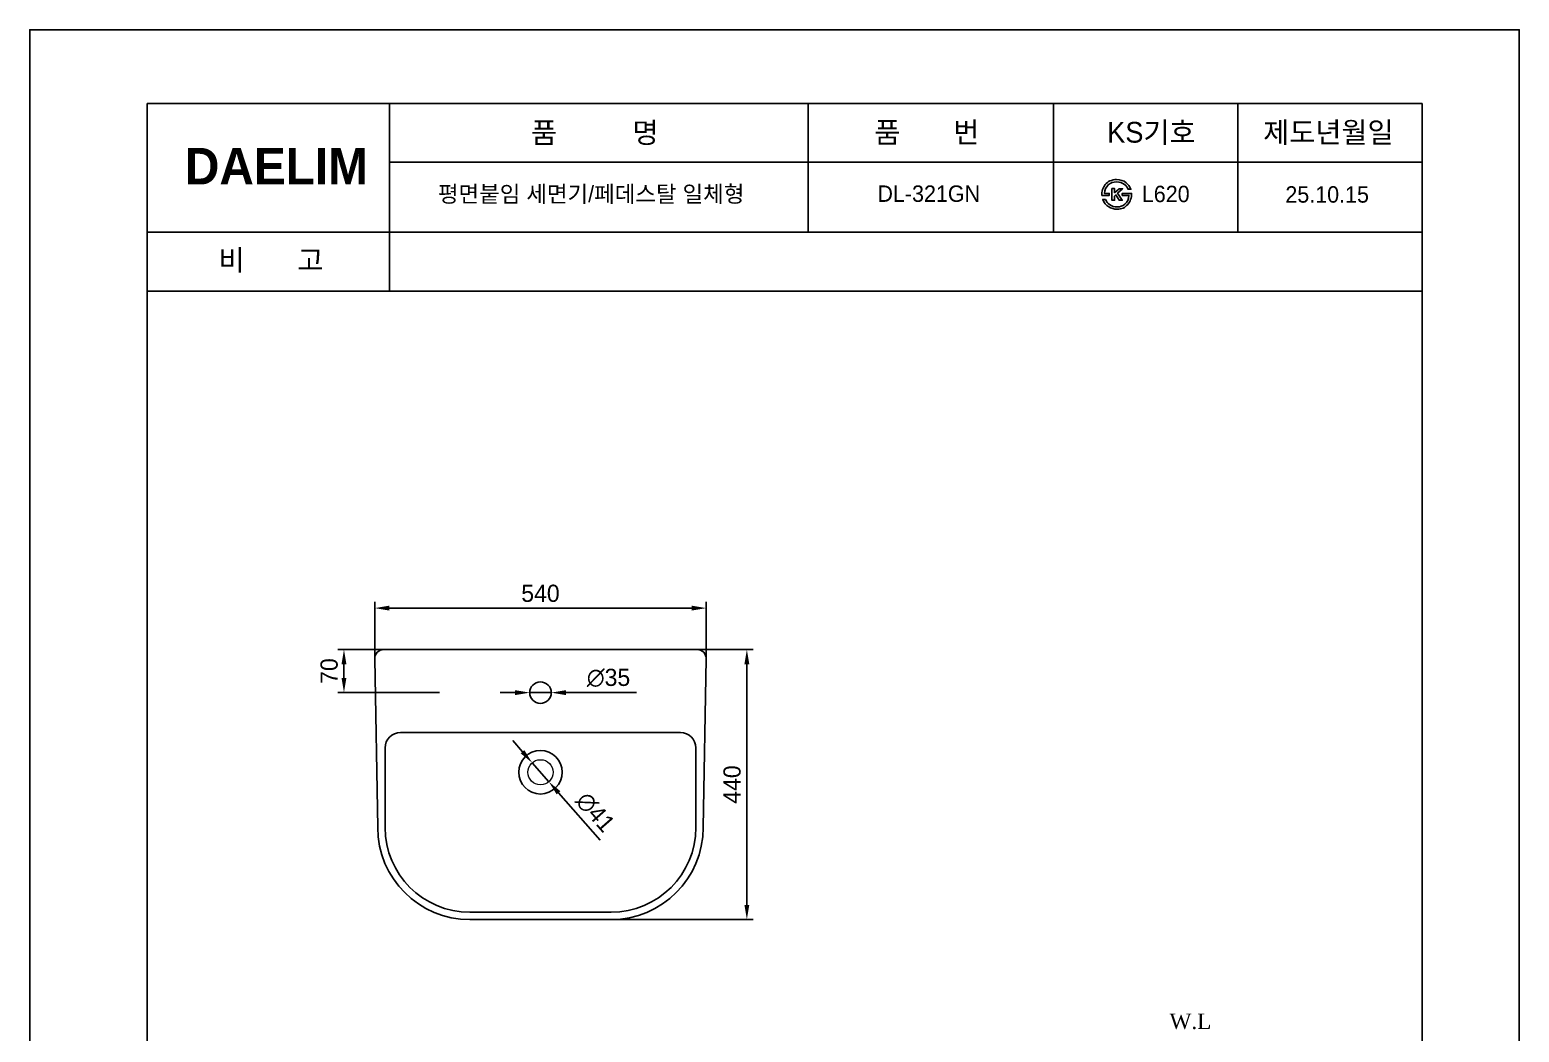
# Model space of a CAD drawing. Header units: millimetres. Extents: x 9101 to 11526, y -274 to 3156.
# Drawn here: x 9101 to 11526, y 1523 to 3156 of the extents above; entities that cross this region are included whole.
import ezdxf

# ---------------------------------------------------------------- set-up
doc = ezdxf.new("R2010")
doc.units = ezdxf.units.MM
doc.header["$LTSCALE"] = 0.2
doc.layers.add('DIM', color=3, linetype='Continuous', lineweight=15)
for name, color, linetype in [('ORTHO$3', 7, 'Continuous'), ('ORTHO$4', 7, 'Continuous'), ('YA', 7, 'Continuous')]:
    doc.layers.add(name, color=color, linetype=linetype)
doc.styles.add('h', font='', dxfattribs={"height": 28})
doc.styles.add('STYLE2', font='dutch.ttf', dxfattribs={"height": 25})
doc.styles.add('스타일1', font='txt.shx', dxfattribs={"bigfont": 'ghs.shx'})
doc.styles.get('h').set_extended_font_data('Haansoft Batang')
doc.dimstyles.new('AM_ISO$0', dxfattribs={"dimtxt": 28, "dimasz": 24, "dimexe": 10, "dimexo": 0, "dimgap": 10, "dimtad": 1, "dimdec": 0, "dimdsep": 46, "dimtxsty": 'h', "dimcen": -5, "dimclrd": 256, "dimclre": 256, "dimclrt": 256, "dimadec": 0, "dimazin": 2, "dimtp": 0.1, "dimtm": 0.1, "dimtfac": 0.71, "dimtdec": 0, "dimtmove": 0, "dimatfit": 3, "dimfxl": 0, "dimlwd": -1, "dimlwe": -1, "dimarcsym": 0})
doc.dimstyles.new('AM_ISO$3', dxfattribs={"dimtxt": 28, "dimasz": 24, "dimexe": 10, "dimexo": 0, "dimgap": 10, "dimtad": 1, "dimdec": 0, "dimdsep": 46, "dimtxsty": 'h', "dimcen": 5, "dimclrd": 256, "dimclre": 256, "dimclrt": 256, "dimadec": 0, "dimazin": 2, "dimtp": 0.1, "dimtm": 0.1, "dimtfac": 0.71, "dimtdec": 0, "dimtmove": 0, "dimatfit": 3, "dimfxl": 0, "dimlwd": -1, "dimlwe": -1, "dimarcsym": 0})

# ---------------------------------------------------------------- blocks, each defined once
blk = doc.blocks.new('*D18')
at = {"linetype": 'ByBlock'}
for p, q in [((9944, 2146.3), (10278.5, 2146.3)), ((10268.5, 1730.3), (10268.5, 2122.3)), ((9944, 1706.3), (10278.5, 1706.3))]:
    blk.add_line(p, q, dxfattribs=at)
for points in [[(10264.5, 2122.3), (10272.5, 2122.3), (10268.5, 2146.3)], [(10264.5, 1730.3), (10272.5, 1730.3), (10268.5, 1706.3)]]:
    blk.add_solid(points)
at = {"layer": 'Defpoints', "color": 0}
for p in [(9944, 2146.3), (10268.5, 2146.3), (9944, 1706.3)]:
    blk.add_point(p, dxfattribs=at)
at = {"insert": (10244.5, 1926.3), "char_height": 28, "attachment_point": 5, "rotation": 90, "style": 'h'}
blk.add_mtext('440', dxfattribs=at)
blk = doc.blocks.new('*D19')
at = {"linetype": 'ByBlock'}
for p, q in [((9903.1, 1979.8), (9887.2, 1997.8)), ((9918.9, 1961.7), (9945.9, 1930.9)), ((10029.5, 1835.7), (9961.8, 1912.9))]:
    blk.add_line(p, q, dxfattribs=at)
for points in [[(9906.1, 1982.4), (9900.1, 1977.1), (9918.9, 1961.7)], [(9964.8, 1915.5), (9958.8, 1910.2), (9945.9, 1930.9)]]:
    blk.add_solid(points)
at = {"layer": 'Defpoints', "color": 0}
for p in [(9918.9, 1961.7), (9945.9, 1930.9)]:
    blk.add_point(p, dxfattribs=at)
at = {"insert": (10021.6, 1881.1), "char_height": 28, "attachment_point": 5, "rotation": 311.27, "style": 'h'}
blk.add_mtext('∅41', dxfattribs=at)
blk = doc.blocks.new('*D21')
at = {"linetype": 'ByBlock'}
for p, q in [((9662.4, 2131.3), (9662.4, 2223.7)), ((9686.4, 2213.7), (10178.4, 2213.7)), ((10202.4, 2131.3), (10202.4, 2223.7))]:
    blk.add_line(p, q, dxfattribs=at)
for points in [[(9686.4, 2217.7), (9686.4, 2209.7), (9662.4, 2213.7)], [(10178.4, 2217.7), (10178.4, 2209.7), (10202.4, 2213.7)]]:
    blk.add_solid(points)
at = {"layer": 'Defpoints', "color": 0}
for p in [(10202.4, 2213.7), (9662.4, 2131.3), (10202.4, 2131.3)]:
    blk.add_point(p, dxfattribs=at)
at = {"insert": (9932.4, 2237.7), "char_height": 28, "attachment_point": 5, "style": 'h'}
blk.add_mtext('540', dxfattribs=at)
blk = doc.blocks.new('*D16')
at = {"linetype": 'ByBlock'}
for p, q in [((9768, 2146.3), (9602.4, 2146.3)), ((9612.4, 2100), (9612.4, 2122.3)), ((9768, 2076), (9602.4, 2076))]:
    blk.add_line(p, q, dxfattribs=at)
for points in [[(9608.4, 2122.3), (9616.4, 2122.3), (9612.4, 2146.3)], [(9608.4, 2100), (9616.4, 2100), (9612.4, 2076)]]:
    blk.add_solid(points)
at = {"layer": 'Defpoints', "color": 0}
for p in [(9612.4, 2146.3), (9768, 2146.3), (9768, 2076)]:
    blk.add_point(p, dxfattribs=at)
at = {"insert": (9588.4, 2111.2), "char_height": 28, "attachment_point": 5, "rotation": 90, "style": 'h'}
blk.add_mtext('70', dxfattribs=at)
blk = doc.blocks.new('*D28')
at = {"linetype": 'ByBlock'}
for p, q in [((9890.9, 2076), (9866.9, 2076)), ((9914.9, 2076), (9949.9, 2076)), ((10088.6, 2076), (9973.9, 2076))]:
    blk.add_line(p, q, dxfattribs=at)
for points in [[(9890.9, 2080), (9890.9, 2072), (9914.9, 2076)], [(9973.9, 2080), (9973.9, 2072), (9949.9, 2076)]]:
    blk.add_solid(points)
at = {"layer": 'Defpoints', "color": 0}
for p in [(9914.9, 2076), (9949.9, 2076)]:
    blk.add_point(p, dxfattribs=at)
at = {"insert": (10043.2, 2100), "char_height": 28, "attachment_point": 5, "style": 'h'}
blk.add_mtext('∅35', dxfattribs=at)

msp = doc.modelspace()

# ---------------------------------------------------------------- linework, layer by layer
for p, q in [((9677.4, 2146.3), (10174.9, 2146.3)), ((9667.4, 1856.3), (9662.4, 2131.3)), ((10197.4, 1856.3), (10202.4, 2131.3)), ((10197.4, 1856.3), (10202.4, 2131.3)), ((9704.4, 2011), (9932.4, 2011)), ((10160.4, 2011), (9932.4, 2011)), ((9679.4, 1986), (9679.4, 1856.3)), ((10185.4, 1986), (10185.4, 1856.3)), ((9932.4, 1718.3), (9817.4, 1718.3)), ((9932.4, 1706.3), (9817.4, 1706.3)), ((9932.4, 1718.3), (10047.4, 1718.3)), ((9932.4, 1706.3), (10047.4, 1706.3))]:
    msp.add_line(p, q)
for centre, radius in [((9932.4, 2076), 17.5), ((9932.4, 1946.3, 0.3), 35.5)]:
    msp.add_circle(centre, radius)
at = {"color": 0, "linetype": 'Continuous', "lineweight": 0}
msp.add_circle((9932.4, 1946.3), 20.5, dxfattribs=at)
for centre, radius, start, end in [((9677.4, 2131.3), 15, 90, 182.0832), ((10187.4, 2131.3), 15, 357.9168, 90), ((9704.4, 1986), 25, 90, 180), ((10160.4, 1986), 25, 0, 90), ((9817.4, 1856.3), 150, 180, 270), ((9817.4, 1856.3), 138, 180, 270), ((10047.4, 1856.3), 150, 270, 0), ((10047.4, 1856.3), 138, 270, 0)]:
    msp.add_arc(centre, radius, start, end)
at = {"layer": 'ORTHO$3', "color": 2, "linetype": 'Continuous'}
for p, q in [((9932.4, 2146.3, -123.6), (9932.4, 2146.3, -79.6)), ((9932.4, 2146.3, -123.6), (9932.4, 2146.3, -79.6)), ((9932.4, 2146.3, 0.4), (9932.4, 2146.3, -123.6)), ((9932.4, 2146.3, -123.6), (9932.4, 2146.3, 0.4)), ((9932.4, 2146.3, -123.6), (9932.4, 2146.3, -123.6)), ((9932.4, 2146.3, -123.6), (9932.4, 2146.3, -123.6))]:
    msp.add_line(p, q, dxfattribs=at)
at = {"layer": 'ORTHO$4', "color": 2, "linetype": 'Continuous'}
for p, q in [((9932.4, 2146.3, -123.6), (9932.4, 2146.3, -79.6)), ((9932.4, 2146.3, -123.6), (9932.4, 2146.3, -79.6)), ((9932.4, 2146.3, 0.4), (9932.4, 2146.3, -123.6)), ((9932.4, 2146.3, -123.6), (9932.4, 2146.3, 0.4)), ((9932.4, 2146.3, -123.6), (9932.4, 2146.3, -123.6)), ((9932.4, 2146.3, -123.6), (9932.4, 2146.3, -123.6))]:
    msp.add_line(p, q, dxfattribs=at)
at = {"layer": 'YA', "color": 7}
for p, q in [((11368.1, 3036), (9292.1, 3036)), ((9292.1, 1965.8), (9292.1, 3036)), ((9686.6, 2730), (9686.6, 3036)), ((10368.1, 2825.6), (10368.1, 3035.6)), ((10768.1, 2825.6), (10768.1, 3035.6)), ((10768.1, 2825.6), (10768.1, 3035.6)), ((11068.1, 2825.6), (11068.1, 3035.6)), ((11068.1, 2825.6), (11068.1, 3035.6)), ((11368.1, 3036), (11368.1, -144)), ((11368.1, 2940), (9686.6, 2940)), ((11368.1, 2826), (9292.1, 2826)), ((11368.1, 2826), (9292.1, 2826)), ((11368.1, 2730), (9292.1, 2730)), ((11368.1, 2730), (9292.1, 2730)), ((9292.1, -144), (9292.1, 1965.8))]:
    msp.add_line(p, q, dxfattribs=at)
at = {"layer": 'YA', "color": 0}
msp.add_lwpolyline([(9100.8, -274.5), (11526.3, -274.5), (11526.3, 3155.9), (9100.8, 3155.9)], close=True, dxfattribs=at)
at = {"layer": 'YA', "color": 7}
msp.add_lwpolyline([(10867.4, 2890.4), (10874.6, 2897), (10880.4, 2897), (10872.3, 2889.5), (10879.9, 2878.2), (10874.8, 2878.2), (10869.4, 2886.8), (10867.4, 2885), (10867.4, 2878.2), (10862.9, 2878.2), (10862.9, 2897.1), (10867.4, 2897.1), (10867.4, 2890.4)], close=True, dxfattribs=at)
for points in [[(10846.7, 2885.9), (10846.5, 2889.2), (10846.8, 2892.3), (10847.7, 2895.4), (10848.7, 2898.5), (10850.2, 2901.3), (10852.1, 2903.6), (10854.2, 2906.2), (10856.7, 2908.2), (10859.7, 2909.6), (10862.9, 2911.1), (10866.5, 2911.8), (10870.5, 2911.9), (10876.7, 2911.8), (10881.8, 2910.1), (10886.1, 2906.8), (10889.5, 2904.1), (10892.1, 2900.5), (10893.9, 2896), (10893.9, 2896), (10889.2, 2896), (10889.2, 2896), (10888.3, 2898.8), (10886.4, 2901.4), (10883.4, 2903.8), (10879.7, 2906.7), (10875.6, 2908.1), (10870.9, 2908.1), (10865.3, 2908.1), (10860.6, 2906.4), (10857, 2903.1), (10853.2, 2899.6), (10851.1, 2895.1), (10850.8, 2889.4), (10850.8, 2889.4), (10858.6, 2889.4), (10858.6, 2889.4), (10858.6, 2889.4), (10858.6, 2885.9), (10858.6, 2885.9), (10858.6, 2885.9), (10846.7, 2885.9), (10846.7, 2885.9), (10846.7, 2885.9), (10846.7, 2885.9), (10846.7, 2885.9)], [(10895, 2889.4), (10895.1, 2885.9), (10894.6, 2882.5), (10893.4, 2879.3), (10892.4, 2876.2), (10890.8, 2873.4), (10888.7, 2871), (10886.5, 2868.7), (10884, 2866.8), (10881.2, 2865.5), (10878.2, 2864.2), (10875.1, 2863.5), (10871.8, 2863.5), (10866.4, 2863.5), (10861.7, 2864.8), (10857.7, 2867.4), (10853.3, 2870.1), (10850.1, 2874.1), (10848, 2879.4), (10848, 2879.4), (10852.5, 2879.4), (10852.5, 2879.4), (10854.3, 2875.9), (10856.4, 2873.2), (10858.9, 2871.3), (10862.5, 2868.4), (10866.8, 2867.2), (10871.8, 2867.4), (10876.3, 2867.4), (10880.3, 2868.9), (10883.8, 2871.7), (10888, 2875.1), (10890.3, 2879.8), (10890.8, 2885.9), (10890.8, 2885.9), (10879.7, 2885.9), (10879.7, 2885.9), (10879.7, 2885.9), (10879.7, 2889.4), (10879.7, 2889.4), (10879.7, 2889.4), (10895, 2889.4), (10895, 2889.4), (10895, 2889.4), (10895, 2889.4), (10895, 2889.4)]]:
    msp.add_open_spline(points, degree=3, knots=[0, 0, 0, 0, 1, 1, 1, 2, 2, 2, 3, 3, 3, 4, 4, 4, 5, 5, 5, 6, 6, 6, 7, 7, 7, 8, 8, 8, 9, 9, 9, 10, 10, 10, 11, 11, 11, 12, 12, 12, 13, 13, 13, 14, 14, 14, 15, 15, 15, 15], dxfattribs=at)

# ---------------------------------------------------------------- texts
at = {"layer": 'DIM', "color": 0, "char_height": 33.819, "attachment_point": 1, "style": '스타일1'}
for s, insert in [('{\\fGulim|b0|i0|c129|p50;품          명}', (9917, 3005.3)), ('{\\fGulim|b0|i0|c129|p50;품       번}', (10476, 3005.8)), ('{\\fGulim|b0|i0|c129|p50;KS기호}', (10855.3, 3005.8)), ('{\\fGulim|b0|i0|c129|p50;제도년월일}', (11109.4, 3005.8)), ('{\\fGulim|b0|i0|c129|p50;비       고}', (9408.1, 2797.4))]:
    msp.add_mtext(s, dxfattribs=dict(at, insert=insert))
at = {"layer": 'DIM', "color": 0, "attachment_point": 1}
for s, insert, char_height, width, style in [('{\\fGulim|b0|i0|c129|p50;평면붙임 세면기/페데스탈 일체형}', (9765.4, 2901.8), 26.746, 561.584, '스타일1'), ('{\\fGulim|b0|i0|c129|p50;DL-321GN}', (10481.1, 2902.3), 26.746, 168.306, '스타일1'), ('{\\fGulim|b0|i0|c129|p50;L620}', (10911.7, 2901.8), 26.746, 168.306, '스타일1'), ('{\\fGulim|b0|i0|c129|p50;25.10.15}', (11145.4, 2901), 26.746, 168.306, '스타일1'), ('W.L', (10956.8, 1553.1), 25, 84.082, 'STYLE2')]:
    msp.add_mtext(s, dxfattribs=dict(at, insert=insert, char_height=char_height, width=width, style=style))
at = {"layer": 'YA', "color": 7, "insert": (9353.4, 2963.4), "char_height": 59.437, "width": 290.871, "attachment_point": 1, "style": 'h'}
msp.add_mtext('{\\fHYGraphic-Medium|b1|i0|c129|p18;DAELIM}', dxfattribs=at)

# ---------------------------------------------------------------- dimensions: what is measured, and where the dimension line sits
dim = msp.add_linear_dim(base=(10202.4, 2213.7), p1=(9662.4, 2131.3), p2=(10202.4, 2131.3), dimstyle='AM_ISO$0')
dim.commit()
dim.dimension.update_dxf_attribs({"geometry": '*D21', "text_midpoint": (9932.4, 2237.7)})
for base, p1, p2, picture, middle in [((9612.4, 2146.3), (9768, 2076), (9768, 2146.3), '*D16', (9588.4, 2111.2)), ((10268.5, 2146.3), (9944, 1706.3), (9944, 2146.3), '*D18', (10244.5, 1926.3))]:
    dim = msp.add_linear_dim(base=base, p1=p1, p2=p2, angle=90, dimstyle='AM_ISO$0')
    dim.commit()
    dim.dimension.update_dxf_attribs({"geometry": picture, "text_midpoint": middle})
for p1, p2, picture, middle in [((9914.9, 2076), (9949.9, 2076), '*D28', (10043.2, 2100)), ((9918.9, 1961.7), (9945.9, 1930.9), '*D19', (10021.6, 1881.1))]:
    dim = msp.add_diameter_dim_2p(p1=p1, p2=p2, dimstyle='AM_ISO$3')
    dim.commit()
    dim.dimension.update_dxf_attribs({"geometry": picture, "text_midpoint": middle})

doc.saveas('drawing.dxf')
